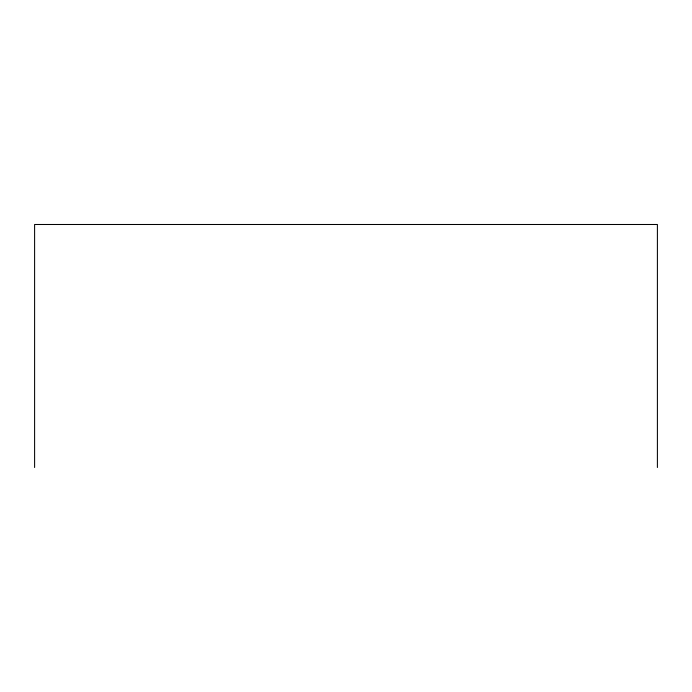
<?xml version="1.0" encoding="UTF-8"?>
<svg xmlns="http://www.w3.org/2000/svg" width="692" height="692" viewBox="0 0 692 692"><rect width="100%" height="100%" fill="white"/><g stroke="black" fill="none" stroke-linecap="round" stroke-linejoin="round"><path stroke-width="1.04" d="M657.4 467.507L657.4 224.493L34.6 224.493L34.6 467.507"/></g></svg>
